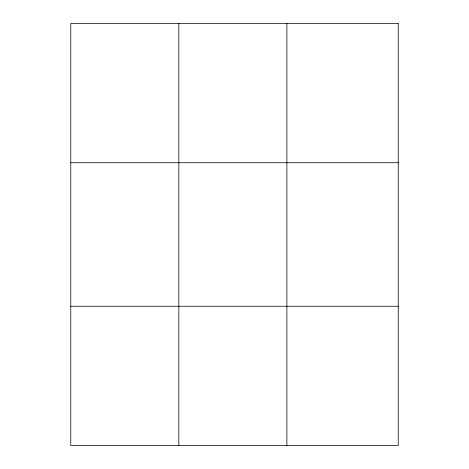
<?xml version="1.0" encoding="UTF-8"?>
<svg xmlns="http://www.w3.org/2000/svg" width="469" height="469" viewBox="0 0 469 469"><rect width="100%" height="100%" fill="white"/><g stroke="black" fill="none" stroke-linecap="round" stroke-linejoin="round"><path stroke-width="0.7" d="M178.83 23.45L178.83 445.55M286.893 23.45L286.893 445.55M70.766 162.743L398.234 162.743M70.766 306.257L398.234 306.257M398.234 23.45L398.234 445.55L70.766 445.55L70.766 23.45L398.234 23.45"/></g></svg>
